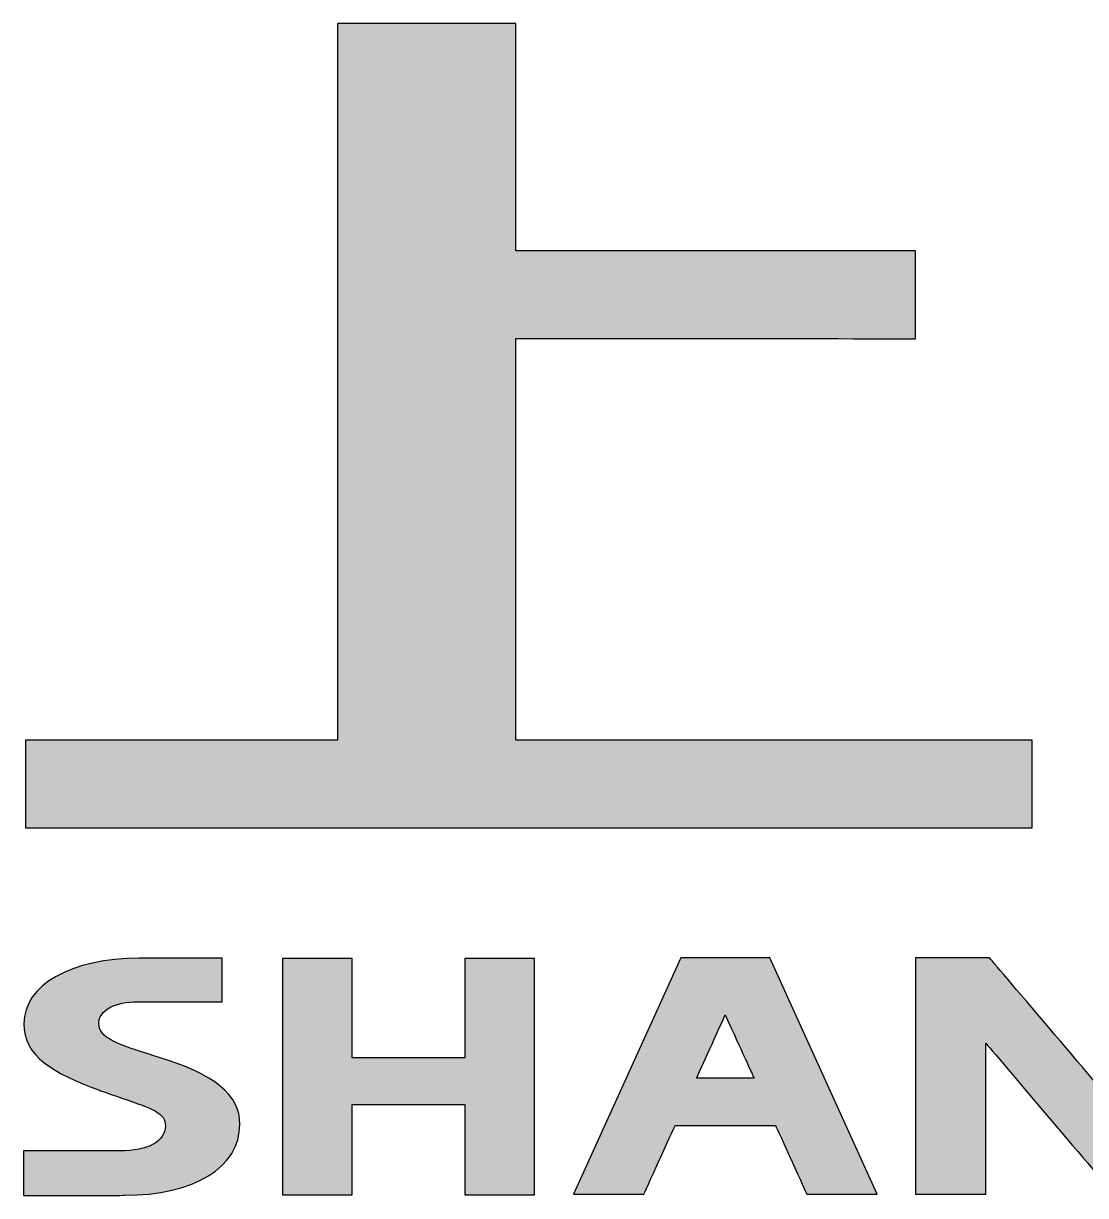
# Model space of a CAD drawing. Header units: millimetres. Extents: x 189 to 1029, y 82 to 676.
# Drawn here: x 951.45 to 959.65, y 119.89 to 128.93 of the extents above; entities that cross this region are included whole.
import ezdxf
from ezdxf.enums import TextEntityAlignment as Align

# ---------------------------------------------------------------- set-up
doc = ezdxf.new("R2010")
doc.units = ezdxf.units.MM
doc.header["$LTSCALE"] = 2
doc.layers.add('1粗实线', color=7, linetype='Continuous', lineweight=35)
doc.layers.add('5标注层', color=3, linetype='Continuous', lineweight=18)
doc.layers.add('6文本', color=2, linetype='Continuous')
doc.layers.add('图框层', color=7, linetype='Continuous')
doc.styles.add('文字', font='isocp.shx', dxfattribs={"bigfont": 'gbcbig.shx'})

# ---------------------------------------------------------------- blocks, each defined once
blk = doc.blocks.new('LOGO')
at = {"layer": '6文本'}
h = blk.add_hatch(color=2, dxfattribs=at)
h.dxf.hatch_style = 1
edge = h.paths.add_edge_path()
edge.add_spline(control_points=[(-31.7205, 17.7038), (-31.7205, 17.7038), (-31.7205, 17.7038), (-31.7212, 18.5803), (-31.7212, 18.5803)], knot_values=[0.333333, 0.333333, 0.333333, 0.333333, 0.333333, 0.416667, 0.416667, 0.416667, 0.416667], degree=3, periodic=0)
edge.add_spline(control_points=[(-31.7212, 18.5803), (-31.7212, 18.5803), (-31.7212, 18.5803), (-32.4082, 18.5803), (-32.4082, 18.5803)], knot_values=[0.416667, 0.416667, 0.416667, 0.416667, 0.416667, 0.5, 0.5, 0.5, 0.5], degree=3, periodic=0)
edge.add_spline(control_points=[(-32.4082, 18.5803), (-32.4082, 18.5803), (-32.4082, 18.5803), (-32.4091, 15.8164), (-32.4091, 15.8164)], knot_values=[0.5, 0.5, 0.5, 0.5, 0.5, 0.583333, 0.583333, 0.583333, 0.583333], degree=3, periodic=0)
edge.add_spline(control_points=[(-32.4091, 15.8164), (-32.4091, 15.8164), (-32.4091, 15.8164), (-33.6124, 15.8164), (-33.6124, 15.8164)], knot_values=[0.583333, 0.583333, 0.583333, 0.583333, 0.583333, 0.666667, 0.666667, 0.666667, 0.666667], degree=3, periodic=0)
edge.add_spline(control_points=[(-33.6124, 15.8164), (-33.6124, 15.8164), (-33.6124, 15.8164), (-33.6124, 15.478), (-33.6124, 15.478)], knot_values=[0.666667, 0.666667, 0.666667, 0.666667, 0.666667, 0.75, 0.75, 0.75, 0.75], degree=3, periodic=0)
edge.add_spline(control_points=[(-33.6124, 15.478), (-33.6124, 15.478), (-33.6124, 15.478), (-29.7292, 15.478), (-29.7292, 15.478)], knot_values=[0.75, 0.75, 0.75, 0.75, 0.75, 0.833333, 0.833333, 0.833333, 0.833333], degree=3, periodic=0)
edge.add_spline(control_points=[(-29.7292, 15.478), (-29.7292, 15.478), (-29.7292, 15.478), (-29.7292, 15.8164), (-29.7292, 15.8164)], knot_values=[0.833333, 0.833333, 0.833333, 0.833333, 0.833333, 0.916667, 0.916667, 0.916667, 0.916667], degree=3, periodic=0)
edge.add_spline(control_points=[(-29.7292, 15.8164), (-29.7292, 15.8164), (-29.7292, 15.8164), (-31.7205, 15.8164), (-31.7205, 15.8164)], knot_values=[0.916667, 0.916667, 0.916667, 0.916667, 0.916667, 1, 1, 1, 1], degree=3, periodic=0)
edge.add_spline(control_points=[(-31.7205, 15.8164), (-31.7205, 15.8164), (-31.7205, 17.3658), (-31.7205, 17.3658)], knot_values=[0, 0, 0, 0, 0.083333, 0.083333, 0.083333, 0.083333], degree=3, periodic=0)
edge.add_spline(control_points=[(-31.7205, 17.3658), (-31.7205, 17.3658), (-31.7205, 17.3658), (-30.179, 17.3646), (-30.179, 17.3646)], knot_values=[0.083333, 0.083333, 0.083333, 0.083333, 0.083333, 0.166667, 0.166667, 0.166667, 0.166667], degree=3, periodic=0)
edge.add_spline(control_points=[(-30.179, 17.3646), (-30.179, 17.3646), (-30.179, 17.3646), (-30.179, 17.7038), (-30.179, 17.7038)], knot_values=[0.166667, 0.166667, 0.166667, 0.166667, 0.166667, 0.25, 0.25, 0.25, 0.25], degree=3, periodic=0)
edge.add_spline(control_points=[(-30.179, 17.7038), (-30.179, 17.7038), (-30.179, 17.7038), (-31.7205, 17.7038), (-31.7205, 17.7038)], knot_values=[0.25, 0.25, 0.25, 0.25, 0.25, 0.333333, 0.333333, 0.333333, 0.333333], degree=3, periodic=0)
h = blk.add_hatch(color=2, dxfattribs=at)
h.dxf.hatch_style = 1
edge = h.paths.add_edge_path()
edge.add_spline(control_points=[(-33.3291, 14.7255), (-33.3291, 14.7255), (-33.3291, 14.7749), (-33.2676, 14.8081), (-33.1769, 14.8081)], knot_values=[0.117647, 0.117647, 0.117647, 0.117647, 0.117647, 0.176471, 0.176471, 0.176471, 0.176471], degree=3, periodic=0)
edge.add_spline(control_points=[(-33.1769, 14.8081), (-33.1769, 14.8081), (-33.1769, 14.8081), (-32.8536, 14.8081), (-32.8536, 14.8081)], knot_values=[0.176471, 0.176471, 0.176471, 0.176471, 0.176471, 0.235294, 0.235294, 0.235294, 0.235294], degree=3, periodic=0)
edge.add_spline(control_points=[(-32.8536, 14.8081), (-32.8536, 14.8081), (-32.8536, 14.8081), (-32.8536, 14.9758), (-32.8536, 14.9758)], knot_values=[0.235294, 0.235294, 0.235294, 0.235294, 0.235294, 0.294118, 0.294118, 0.294118, 0.294118], degree=3, periodic=0)
edge.add_spline(control_points=[(-32.8536, 14.9758), (-32.8536, 14.9758), (-32.8536, 14.9758), (-32.8718, 14.9758), (-32.8718, 14.9758)], knot_values=[0.294118, 0.294118, 0.294118, 0.294118, 0.294118, 0.352941, 0.352941, 0.352941, 0.352941], degree=3, periodic=0)
edge.add_spline(control_points=[(-32.8718, 14.9758), (-32.8718, 14.9758), (-32.8718, 14.9758), (-33.1733, 14.9758), (-33.1733, 14.9758)], knot_values=[0.352941, 0.352941, 0.352941, 0.352941, 0.352941, 0.411765, 0.411765, 0.411765, 0.411765], degree=3, periodic=0)
edge.add_spline(control_points=[(-33.1733, 14.9758), (-33.1733, 14.9758), (-33.4351, 14.9758), (-33.6182, 14.8727), (-33.6182, 14.7234)], knot_values=[0.411765, 0.411765, 0.411765, 0.411765, 0.411765, 0.470588, 0.470588, 0.470588, 0.470588], degree=3, periodic=0)
edge.add_spline(control_points=[(-33.6182, 14.7234), (-33.6182, 14.7234), (-33.6182, 14.5983), (-33.5064, 14.5323), (-33.3261, 14.4665)], knot_values=[0.470588, 0.470588, 0.470588, 0.470588, 0.470588, 0.529412, 0.529412, 0.529412, 0.529412], degree=3, periodic=0)
edge.add_spline(control_points=[(-33.3261, 14.4665), (-33.3261, 14.4665), (-33.3261, 14.4665), (-33.2364, 14.4351), (-33.2364, 14.4351)], knot_values=[0.529412, 0.529412, 0.529412, 0.529412, 0.529412, 0.588235, 0.588235, 0.588235, 0.588235], degree=3, periodic=0)
edge.add_spline(control_points=[(-33.2364, 14.4351), (-33.2364, 14.4351), (-33.12, 14.396), (-33.0721, 14.3784), (-33.0721, 14.3296), (-33.0721, 14.3296), (-33.0721, 14.2695), (-33.1386, 14.2331), (-33.2495, 14.2331)], knot_values=[0.588235, 0.588235, 0.588235, 0.588235, 0.588235, 0.647059, 0.647059, 0.647059, 0.647059, 0.705882, 0.705882, 0.705882, 0.705882], degree=3, periodic=0)
edge.add_spline(control_points=[(-33.2495, 14.2331), (-33.2495, 14.2331), (-33.2495, 14.2331), (-33.6198, 14.2331), (-33.6198, 14.2331)], knot_values=[0.705882, 0.705882, 0.705882, 0.705882, 0.705882, 0.764706, 0.764706, 0.764706, 0.764706], degree=3, periodic=0)
edge.add_spline(control_points=[(-33.6198, 14.2331), (-33.6198, 14.2331), (-33.6198, 14.2331), (-33.6198, 14.0607), (-33.6198, 14.0607)], knot_values=[0.764706, 0.764706, 0.764706, 0.764706, 0.764706, 0.823529, 0.823529, 0.823529, 0.823529], degree=3, periodic=0)
edge.add_spline(control_points=[(-33.6198, 14.0607), (-33.6198, 14.0607), (-33.6198, 14.0607), (-33.2314, 14.0616), (-33.2314, 14.0616)], knot_values=[0.823529, 0.823529, 0.823529, 0.823529, 0.823529, 0.882353, 0.882353, 0.882353, 0.882353], degree=3, periodic=0)
edge.add_spline(control_points=[(-33.2314, 14.0616), (-33.2314, 14.0616), (-32.96, 14.0616), (-32.7851, 14.1698), (-32.7851, 14.3354), (-32.7851, 14.3354), (-32.7851, 14.4496), (-32.8805, 14.5278), (-33.1044, 14.5962)], knot_values=[0.882353, 0.882353, 0.882353, 0.882353, 0.882353, 0.941176, 0.941176, 0.941176, 0.941176, 1, 1, 1, 1], degree=3, periodic=0)
edge.add_spline(control_points=[(-33.1044, 14.5962), (-33.1044, 14.5962), (-33.1126, 14.5988), (-33.1126, 14.5988)], knot_values=[0, 0, 0, 0, 0.058824, 0.058824, 0.058824, 0.058824], degree=3, periodic=0)
edge.add_spline(control_points=[(-33.1126, 14.5988), (-33.1126, 14.5988), (-33.2594, 14.6438), (-33.3291, 14.6679), (-33.3291, 14.7255)], knot_values=[0.058824, 0.058824, 0.058824, 0.058824, 0.058824, 0.117647, 0.117647, 0.117647, 0.117647], degree=3, periodic=0)
h = blk.add_hatch(color=2, dxfattribs=at)
h.dxf.hatch_style = 1
edge = h.paths.add_edge_path()
edge.add_spline(control_points=[(-32.3521, 14.5923), (-32.3521, 14.5923), (-32.3521, 14.6185), (-32.3521, 14.9751), (-32.3521, 14.9751)], knot_values=[0.230769, 0.230769, 0.230769, 0.230769, 0.230769, 0.307692, 0.307692, 0.307692, 0.307692], degree=3, periodic=0)
edge.add_spline(control_points=[(-32.3521, 14.9751), (-32.3521, 14.9751), (-32.3521, 14.9751), (-32.621, 14.9751), (-32.621, 14.9751)], knot_values=[0.307692, 0.307692, 0.307692, 0.307692, 0.307692, 0.384615, 0.384615, 0.384615, 0.384615], degree=3, periodic=0)
edge.add_spline(control_points=[(-32.621, 14.9751), (-32.621, 14.9751), (-32.621, 14.9751), (-32.621, 14.0634), (-32.621, 14.0634)], knot_values=[0.384615, 0.384615, 0.384615, 0.384615, 0.384615, 0.461538, 0.461538, 0.461538, 0.461538], degree=3, periodic=0)
edge.add_spline(control_points=[(-32.621, 14.0634), (-32.621, 14.0634), (-32.621, 14.0634), (-32.3521, 14.0634), (-32.3521, 14.0634)], knot_values=[0.461538, 0.461538, 0.461538, 0.461538, 0.461538, 0.538462, 0.538462, 0.538462, 0.538462], degree=3, periodic=0)
edge.add_spline(control_points=[(-32.3521, 14.0634), (-32.3521, 14.0634), (-32.3521, 14.0634), (-32.3521, 14.3863), (-32.3521, 14.4117)], knot_values=[0.538462, 0.538462, 0.538462, 0.538462, 0.538462, 0.615385, 0.615385, 0.615385, 0.615385], degree=3, periodic=0)
edge.add_spline(control_points=[(-32.3521, 14.4117), (-32.3521, 14.4117), (-32.3196, 14.4117), (-31.9505, 14.4117), (-31.9176, 14.4117)], knot_values=[0.615385, 0.615385, 0.615385, 0.615385, 0.615385, 0.692308, 0.692308, 0.692308, 0.692308], degree=3, periodic=0)
edge.add_spline(control_points=[(-31.9176, 14.4117), (-31.9176, 14.4117), (-31.9176, 14.3863), (-31.9176, 14.0634), (-31.9176, 14.0634)], knot_values=[0.692308, 0.692308, 0.692308, 0.692308, 0.692308, 0.769231, 0.769231, 0.769231, 0.769231], degree=3, periodic=0)
edge.add_spline(control_points=[(-31.9176, 14.0634), (-31.9176, 14.0634), (-31.9176, 14.0634), (-31.649, 14.0634), (-31.649, 14.0634)], knot_values=[0.769231, 0.769231, 0.769231, 0.769231, 0.769231, 0.846154, 0.846154, 0.846154, 0.846154], degree=3, periodic=0)
edge.add_spline(control_points=[(-31.649, 14.0634), (-31.649, 14.0634), (-31.649, 14.0634), (-31.649, 14.9751), (-31.649, 14.9751)], knot_values=[0.846154, 0.846154, 0.846154, 0.846154, 0.846154, 0.923077, 0.923077, 0.923077, 0.923077], degree=3, periodic=0)
edge.add_spline(control_points=[(-31.649, 14.9751), (-31.649, 14.9751), (-31.649, 14.9751), (-31.6676, 14.9751), (-31.6676, 14.9751)], knot_values=[0.923077, 0.923077, 0.923077, 0.923077, 0.923077, 0.999998, 0.999998, 0.999998, 0.999998], degree=3, periodic=0)
edge.add_spline(control_points=[(-31.6676, 14.9751), (-31.6676, 14.9751), (-31.9176, 14.9751), (-31.9176, 14.9751)], knot_values=[0, 0, 0, 0, 0.076923, 0.076923, 0.076923, 0.076923], degree=3, periodic=0)
edge.add_spline(control_points=[(-31.9176, 14.9751), (-31.9176, 14.9751), (-31.9176, 14.9751), (-31.9176, 14.6185), (-31.9176, 14.5923)], knot_values=[0.076923, 0.076923, 0.076923, 0.076923, 0.076923, 0.153846, 0.153846, 0.153846, 0.153846], degree=3, periodic=0)
edge.add_spline(control_points=[(-31.9176, 14.5923), (-31.9176, 14.5923), (-31.9505, 14.5923), (-32.3196, 14.5923), (-32.3521, 14.5923)], knot_values=[0.153846, 0.153846, 0.153846, 0.153846, 0.153846, 0.230769, 0.230769, 0.230769, 0.230769], degree=3, periodic=0)
h = blk.add_hatch(color=2, dxfattribs=at)
h.dxf.hatch_style = 1
edge = h.paths.add_edge_path()
edge.add_spline(control_points=[(-31.4978, 14.0655), (-31.4978, 14.0655), (-31.4978, 14.0655), (-31.2272, 14.0655), (-31.2272, 14.0655)], knot_values=[0.333333, 0.333333, 0.333333, 0.333333, 0.333333, 0.444444, 0.444444, 0.444444, 0.444444], degree=3, periodic=0)
edge.add_spline(control_points=[(-31.2272, 14.0655), (-31.2272, 14.0655), (-31.2272, 14.0655), (-31.115, 14.3125), (-31.1063, 14.3308)], knot_values=[0.444444, 0.444444, 0.444444, 0.444444, 0.444444, 0.555556, 0.555556, 0.555556, 0.555556], degree=3, periodic=0)
edge.add_spline(control_points=[(-31.1063, 14.3308), (-31.1063, 14.3308), (-31.0829, 14.3308), (-30.7422, 14.3308), (-30.7192, 14.3308)], knot_values=[0.555556, 0.555556, 0.555556, 0.555556, 0.555556, 0.666667, 0.666667, 0.666667, 0.666667], degree=3, periodic=0)
edge.add_spline(control_points=[(-30.7192, 14.3308), (-30.7192, 14.3308), (-30.7106, 14.3125), (-30.5983, 14.0655), (-30.5983, 14.0655)], knot_values=[0.666667, 0.666667, 0.666667, 0.666667, 0.666667, 0.777778, 0.777778, 0.777778, 0.777778], degree=3, periodic=0)
edge.add_spline(control_points=[(-30.5983, 14.0655), (-30.5983, 14.0655), (-30.5983, 14.0655), (-30.3278, 14.0655), (-30.3278, 14.0655)], knot_values=[0.777778, 0.777778, 0.777778, 0.777778, 0.777778, 0.888889, 0.888889, 0.888889, 0.888889], degree=3, periodic=0)
edge.add_spline(control_points=[(-30.3278, 14.0655), (-30.3278, 14.0655), (-30.3278, 14.0655), (-30.7415, 14.977), (-30.7415, 14.977)], knot_values=[0.888889, 0.888889, 0.888889, 0.888889, 0.888889, 1, 1, 1, 1], degree=3, periodic=0)
edge.add_spline(control_points=[(-30.7415, 14.977), (-30.7415, 14.977), (-30.755, 14.977), (-30.755, 14.977)], knot_values=[0, 0, 0, 0, 0.111111, 0.111111, 0.111111, 0.111111], degree=3, periodic=0)
edge.add_spline(control_points=[(-30.755, 14.977), (-30.755, 14.977), (-30.755, 14.977), (-31.0846, 14.977), (-31.0846, 14.977)], knot_values=[0.111111, 0.111111, 0.111111, 0.111111, 0.111111, 0.222222, 0.222222, 0.222222, 0.222222], degree=3, periodic=0)
edge.add_spline(control_points=[(-31.0846, 14.977), (-31.0846, 14.977), (-31.0846, 14.977), (-31.4978, 14.0655), (-31.4978, 14.0655)], knot_values=[0.222222, 0.222222, 0.222222, 0.222222, 0.222222, 0.333333, 0.333333, 0.333333, 0.333333], degree=3, periodic=0)
edge = h.paths.add_edge_path(flags=16)
edge.add_spline(control_points=[(-31.0235, 14.5135), (-30.9856, 14.5135), (-30.8396, 14.5135), (-30.8016, 14.5135), (-30.8016, 14.5135)], knot_values=[0.25, 0.25, 0.25, 0.25, 0.5, 0.5, 0.5, 0.5, 0.5], degree=3, periodic=0)
edge.add_spline(control_points=[(-30.8016, 14.5135), (-30.8157, 14.5422), (-30.8887, 14.7032), (-30.913, 14.7572), (-30.913, 14.7572)], knot_values=[0.75, 0.75, 0.75, 0.75, 1, 1, 1, 1, 1], degree=3, periodic=0)
edge.add_spline(control_points=[(-30.913, 14.7572), (-30.9377, 14.7032), (-31.0103, 14.5422), (-31.0235, 14.5135), (-31.0235, 14.5135)], knot_values=[0.5, 0.5, 0.5, 0.5, 0.75, 0.75, 0.75, 0.75, 0.75], degree=3, periodic=0)
h = blk.add_hatch(color=2, dxfattribs=at)
h.dxf.hatch_style = 1
edge = h.paths.add_edge_path()
edge.add_spline(control_points=[(-30.179, 14.977), (-30.179, 14.977), (-30.179, 14.977), (-30.179, 14.0661), (-30.179, 14.0661)], knot_values=[0.363636, 0.363636, 0.363636, 0.363636, 0.363636, 0.454545, 0.454545, 0.454545, 0.454545], degree=3, periodic=0)
edge.add_spline(control_points=[(-30.179, 14.0661), (-30.179, 14.0661), (-30.179, 14.0661), (-29.9076, 14.0661), (-29.9076, 14.0661)], knot_values=[0.454545, 0.454545, 0.454545, 0.454545, 0.454545, 0.545455, 0.545455, 0.545455, 0.545455], degree=3, periodic=0)
edge.add_spline(control_points=[(-29.9076, 14.0661), (-29.9076, 14.0661), (-29.9076, 14.0661), (-29.9076, 14.5669), (-29.9076, 14.6477)], knot_values=[0.545455, 0.545455, 0.545455, 0.545455, 0.545455, 0.636364, 0.636364, 0.636364, 0.636364], degree=3, periodic=0)
edge.add_spline(control_points=[(-29.9076, 14.6477), (-29.9076, 14.6477), (-29.8491, 14.5786), (-29.4116, 14.0634), (-29.4116, 14.0634)], knot_values=[0.636364, 0.636364, 0.636364, 0.636364, 0.636364, 0.727273, 0.727273, 0.727273, 0.727273], degree=3, periodic=0)
edge.add_spline(control_points=[(-29.4116, 14.0634), (-29.4116, 14.0634), (-29.4116, 14.0634), (-29.1208, 14.0634), (-29.1208, 14.0634)], knot_values=[0.727273, 0.727273, 0.727273, 0.727273, 0.727273, 0.818182, 0.818182, 0.818182, 0.818182], degree=3, periodic=0)
edge.add_spline(control_points=[(-29.1208, 14.0634), (-29.1208, 14.0634), (-29.1208, 14.0634), (-29.1208, 14.977), (-29.1208, 14.977)], knot_values=[0.818182, 0.818182, 0.818182, 0.818182, 0.818182, 0.909091, 0.909091, 0.909091, 0.909091], degree=3, periodic=0)
edge.add_spline(control_points=[(-29.1208, 14.977), (-29.1208, 14.977), (-29.1208, 14.977), (-29.1399, 14.977), (-29.1399, 14.977)], knot_values=[0.909091, 0.909091, 0.909091, 0.909091, 0.909091, 0.999998, 0.999998, 0.999998, 0.999998], degree=3, periodic=0)
edge.add_spline(control_points=[(-29.1399, 14.977), (-29.1399, 14.977), (-29.3922, 14.977), (-29.3922, 14.977)], knot_values=[0, 0, 0, 0, 0.090909, 0.090909, 0.090909, 0.090909], degree=3, periodic=0)
edge.add_spline(control_points=[(-29.3922, 14.977), (-29.3922, 14.977), (-29.3922, 14.977), (-29.3922, 14.4684), (-29.3922, 14.3875)], knot_values=[0.090909, 0.090909, 0.090909, 0.090909, 0.090909, 0.181818, 0.181818, 0.181818, 0.181818], degree=3, periodic=0)
edge.add_spline(control_points=[(-29.3922, 14.3875), (-29.3922, 14.3875), (-29.4507, 14.4566), (-29.8937, 14.977), (-29.8937, 14.977)], knot_values=[0.181818, 0.181818, 0.181818, 0.181818, 0.181818, 0.272727, 0.272727, 0.272727, 0.272727], degree=3, periodic=0)
edge.add_spline(control_points=[(-29.8937, 14.977), (-29.8937, 14.977), (-29.8937, 14.977), (-30.179, 14.977), (-30.179, 14.977)], knot_values=[0.272727, 0.272727, 0.272727, 0.272727, 0.272727, 0.363636, 0.363636, 0.363636, 0.363636], degree=3, periodic=0)
at = {"layer": '6文本', "color": 250}
for points, knots in [([(-32.4082, 18.5803), (-32.4082, 18.5803), (-32.4082, 18.5803), (-32.4091, 15.8164), (-32.4091, 15.8164)], [0.5, 0.5, 0.5, 0.5, 0.50000001, 0.58333333, 0.58333333, 0.58333333, 0.58333333]), ([(-31.7212, 18.5803), (-31.7212, 18.5803), (-31.7212, 18.5803), (-32.4082, 18.5803), (-32.4082, 18.5803)], [0.41666667, 0.41666667, 0.41666667, 0.41666667, 0.41666668, 0.5, 0.5, 0.5, 0.5]), ([(-31.7205, 17.7038), (-31.7205, 17.7038), (-31.7205, 17.7038), (-31.7212, 18.5803), (-31.7212, 18.5803)], [0.33333333, 0.33333333, 0.33333333, 0.33333333, 0.33333334, 0.41666667, 0.41666667, 0.41666667, 0.41666667]), ([(-30.179, 17.7038), (-30.179, 17.7038), (-30.179, 17.7038), (-31.7205, 17.7038), (-31.7205, 17.7038)], [0.25, 0.25, 0.25, 0.25, 0.25000001, 0.33333333, 0.33333333, 0.33333333, 0.33333333]), ([(-30.179, 17.3646), (-30.179, 17.3646), (-30.179, 17.3646), (-30.179, 17.7038), (-30.179, 17.7038)], [0.16666667, 0.16666667, 0.16666667, 0.16666667, 0.16666668, 0.25, 0.25, 0.25, 0.25]), ([(-31.7205, 17.3658), (-31.7205, 17.3658), (-31.7205, 17.3658), (-30.179, 17.3646), (-30.179, 17.3646)], [0.08333333, 0.08333333, 0.08333333, 0.08333333, 0.08333334, 0.16666667, 0.16666667, 0.16666667, 0.16666667]), ([(-32.4091, 15.8164), (-32.4091, 15.8164), (-32.4091, 15.8164), (-33.6124, 15.8164), (-33.6124, 15.8164)], [0.58333333, 0.58333333, 0.58333333, 0.58333333, 0.58333334, 0.66666667, 0.66666667, 0.66666667, 0.66666667]), ([(-33.6124, 15.8164), (-33.6124, 15.8164), (-33.6124, 15.8164), (-33.6124, 15.478), (-33.6124, 15.478)], [0.66666667, 0.66666667, 0.66666667, 0.66666667, 0.66666668, 0.75, 0.75, 0.75, 0.75]), ([(-29.7292, 15.8164), (-29.7292, 15.8164), (-29.7292, 15.8164), (-31.7205, 15.8164), (-31.7205, 15.8164)], [0.91666667, 0.91666667, 0.91666667, 0.91666667, 0.91666668, 1, 1, 1, 1]), ([(-29.7292, 15.478), (-29.7292, 15.478), (-29.7292, 15.478), (-29.7292, 15.8164), (-29.7292, 15.8164)], [0.83333333, 0.83333333, 0.83333333, 0.83333333, 0.83333334, 0.91666667, 0.91666667, 0.91666667, 0.91666667]), ([(-33.6124, 15.478), (-33.6124, 15.478), (-33.6124, 15.478), (-29.7292, 15.478), (-29.7292, 15.478)], [0.75, 0.75, 0.75, 0.75, 0.75000001, 0.83333333, 0.83333333, 0.83333333, 0.83333333]), ([(-33.1733, 14.9758), (-33.1733, 14.9758), (-33.4351, 14.9758), (-33.6182, 14.8727), (-33.6182, 14.7234)], [0.41176471, 0.41176471, 0.41176471, 0.41176471, 0.41176472, 0.47058824, 0.47058824, 0.47058824, 0.47058824]), ([(-32.8718, 14.9758), (-32.8718, 14.9758), (-32.8718, 14.9758), (-33.1733, 14.9758), (-33.1733, 14.9758)], [0.35294118, 0.35294118, 0.35294118, 0.35294118, 0.35294119, 0.41176471, 0.41176471, 0.41176471, 0.41176471]), ([(-32.8536, 14.9758), (-32.8536, 14.9758), (-32.8536, 14.9758), (-32.8718, 14.9758), (-32.8718, 14.9758)], [0.29411765, 0.29411765, 0.29411765, 0.29411765, 0.29411766, 0.35294118, 0.35294118, 0.35294118, 0.35294118]), ([(-32.8536, 14.8081), (-32.8536, 14.8081), (-32.8536, 14.8081), (-32.8536, 14.9758), (-32.8536, 14.9758)], [0.23529412, 0.23529412, 0.23529412, 0.23529412, 0.23529413, 0.29411765, 0.29411765, 0.29411765, 0.29411765]), ([(-32.3521, 14.9751), (-32.3521, 14.9751), (-32.3521, 14.9751), (-32.621, 14.9751), (-32.621, 14.9751)], [0.30769231, 0.30769231, 0.30769231, 0.30769231, 0.30769232, 0.38461538, 0.38461538, 0.38461538, 0.38461538]), ([(-32.621, 14.9751), (-32.621, 14.9751), (-32.621, 14.9751), (-32.621, 14.0634), (-32.621, 14.0634)], [0.38461538, 0.38461538, 0.38461538, 0.38461538, 0.38461539, 0.46153846, 0.46153846, 0.46153846, 0.46153846]), ([(-32.3521, 14.5923), (-32.3521, 14.5923), (-32.3521, 14.6185), (-32.3521, 14.9751), (-32.3521, 14.9751)], [0.23076923, 0.23076923, 0.23076923, 0.23076923, 0.23076924, 0.30769231, 0.30769231, 0.30769231, 0.30769231]), ([(-31.9176, 14.9751), (-31.9176, 14.9751), (-31.9176, 14.9751), (-31.9176, 14.6185), (-31.9176, 14.5923)], [0.07692308, 0.07692308, 0.07692308, 0.07692308, 0.07692309, 0.15384615, 0.15384615, 0.15384615, 0.15384615]), ([(-31.649, 14.9751), (-31.649, 14.9751), (-31.649, 14.9751), (-31.6676, 14.9751), (-31.6676, 14.9751)], [0.92307692, 0.92307692, 0.92307692, 0.92307692, 0.92307693, 1, 1, 1, 1]), ([(-31.649, 14.0634), (-31.649, 14.0634), (-31.649, 14.0634), (-31.649, 14.9751), (-31.649, 14.9751)], [0.84615385, 0.84615385, 0.84615385, 0.84615385, 0.84615386, 0.92307692, 0.92307692, 0.92307692, 0.92307692]), ([(-31.0846, 14.977), (-31.0846, 14.977), (-31.0846, 14.977), (-31.4978, 14.0655), (-31.4978, 14.0655)], [0.2222222, 0.2222222, 0.2222222, 0.2222222, 0.2222222, 0.3333333, 0.3333333, 0.3333333, 0.3333333]), ([(-30.755, 14.977), (-30.755, 14.977), (-30.755, 14.977), (-31.0846, 14.977), (-31.0846, 14.977)], [0.1111111, 0.1111111, 0.1111111, 0.1111111, 0.1111111, 0.2222222, 0.2222222, 0.2222222, 0.2222222]), ([(-30.3278, 14.0655), (-30.3278, 14.0655), (-30.3278, 14.0655), (-30.7415, 14.977), (-30.7415, 14.977)], [0.8888889, 0.8888889, 0.8888889, 0.8888889, 0.8888889, 1, 1, 1, 1]), ([(-29.8937, 14.977), (-29.8937, 14.977), (-29.8937, 14.977), (-30.179, 14.977), (-30.179, 14.977)], [0.27272727, 0.27272727, 0.27272727, 0.27272727, 0.27272728, 0.36363636, 0.36363636, 0.36363636, 0.36363636]), ([(-30.179, 14.977), (-30.179, 14.977), (-30.179, 14.977), (-30.179, 14.0661), (-30.179, 14.0661)], [0.36363636, 0.36363636, 0.36363636, 0.36363636, 0.36363637, 0.45454545, 0.45454545, 0.45454545, 0.45454545]), ([(-29.3922, 14.3875), (-29.3922, 14.3875), (-29.4507, 14.4566), (-29.8937, 14.977), (-29.8937, 14.977)], [0.18181818, 0.18181818, 0.18181818, 0.18181818, 0.18181819, 0.27272727, 0.27272727, 0.27272727, 0.27272727]), ([(-33.3291, 14.7255), (-33.3291, 14.7255), (-33.3291, 14.7749), (-33.2676, 14.8081), (-33.1769, 14.8081)], [0.11764706, 0.11764706, 0.11764706, 0.11764706, 0.11764707, 0.17647059, 0.17647059, 0.17647059, 0.17647059]), ([(-33.1769, 14.8081), (-33.1769, 14.8081), (-33.1769, 14.8081), (-32.8536, 14.8081), (-32.8536, 14.8081)], [0.17647059, 0.17647059, 0.17647059, 0.17647059, 0.1764706, 0.23529412, 0.23529412, 0.23529412, 0.23529412]), ([(-31.0235, 14.5135), (-31.0235, 14.5135), (-31.0103, 14.5422), (-30.9377, 14.7032), (-30.913, 14.7572)], [0.5, 0.5, 0.5, 0.5, 0.5, 0.75, 0.75, 0.75, 0.75]), ([(-30.913, 14.7572), (-30.913, 14.7572), (-30.8887, 14.7032), (-30.8157, 14.5422), (-30.8016, 14.5135)], [0.75, 0.75, 0.75, 0.75, 0.75, 1, 1, 1, 1]), ([(-33.6182, 14.7234), (-33.6182, 14.7234), (-33.6182, 14.5983), (-33.5064, 14.5323), (-33.3261, 14.4665)], [0.47058824, 0.47058824, 0.47058824, 0.47058824, 0.47058825, 0.52941176, 0.52941176, 0.52941176, 0.52941176]), ([(-33.1126, 14.5988), (-33.1126, 14.5988), (-33.2594, 14.6438), (-33.3291, 14.6679), (-33.3291, 14.7255)], [0.05882353, 0.05882353, 0.05882353, 0.05882353, 0.05882354, 0.11764706, 0.11764706, 0.11764706, 0.11764706]), ([(-29.9076, 14.0661), (-29.9076, 14.0661), (-29.9076, 14.0661), (-29.9076, 14.5669), (-29.9076, 14.6477)], [0.54545455, 0.54545455, 0.54545455, 0.54545455, 0.54545456, 0.63636364, 0.63636364, 0.63636364, 0.63636364]), ([(-29.9076, 14.6477), (-29.9076, 14.6477), (-29.8491, 14.5786), (-29.4116, 14.0634), (-29.4116, 14.0634)], [0.63636364, 0.63636364, 0.63636364, 0.63636364, 0.63636365, 0.72727273, 0.72727273, 0.72727273, 0.72727273]), ([(-33.2314, 14.0616), (-33.2314, 14.0616), (-32.96, 14.0616), (-32.7851, 14.1698), (-32.7851, 14.3354), (-32.7851, 14.3354), (-32.7851, 14.4496), (-32.8805, 14.5278), (-33.1044, 14.5962)], [0.8823529, 0.8823529, 0.8823529, 0.8823529, 0.882353, 0.9411765, 0.9411765, 0.9411765, 0.9411765, 1, 1, 1, 1]), ([(-31.9176, 14.5923), (-31.9176, 14.5923), (-31.9505, 14.5923), (-32.3196, 14.5923), (-32.3521, 14.5923)], [0.15384615, 0.15384615, 0.15384615, 0.15384615, 0.15384616, 0.23076923, 0.23076923, 0.23076923, 0.23076923]), ([(-30.8016, 14.5135), (-30.8016, 14.5135), (-30.8396, 14.5135), (-30.9856, 14.5135), (-31.0235, 14.5135)], [0.25, 0.25, 0.25, 0.25, 0.25, 0.5, 0.5, 0.5, 0.5]), ([(-33.3261, 14.4665), (-33.3261, 14.4665), (-33.3261, 14.4665), (-33.2364, 14.4351), (-33.2364, 14.4351)], [0.52941176, 0.52941176, 0.52941176, 0.52941176, 0.52941177, 0.58823529, 0.58823529, 0.58823529, 0.58823529]), ([(-33.2364, 14.4351), (-33.2364, 14.4351), (-33.12, 14.396), (-33.0721, 14.3784), (-33.0721, 14.3296), (-33.0721, 14.3296), (-33.0721, 14.2695), (-33.1386, 14.2331), (-33.2495, 14.2331)], [0.5882353, 0.5882353, 0.5882353, 0.5882353, 0.5882353, 0.6470588, 0.6470588, 0.6470588, 0.6470588, 0.7058824, 0.7058824, 0.7058824, 0.7058824]), ([(-32.3521, 14.0634), (-32.3521, 14.0634), (-32.3521, 14.0634), (-32.3521, 14.3863), (-32.3521, 14.4117)], [0.53846154, 0.53846154, 0.53846154, 0.53846154, 0.53846155, 0.61538462, 0.61538462, 0.61538462, 0.61538462]), ([(-32.3521, 14.4117), (-32.3521, 14.4117), (-32.3196, 14.4117), (-31.9505, 14.4117), (-31.9176, 14.4117)], [0.61538462, 0.61538462, 0.61538462, 0.61538462, 0.61538463, 0.69230769, 0.69230769, 0.69230769, 0.69230769]), ([(-31.9176, 14.4117), (-31.9176, 14.4117), (-31.9176, 14.3863), (-31.9176, 14.0634), (-31.9176, 14.0634)], [0.69230769, 0.69230769, 0.69230769, 0.69230769, 0.6923077, 0.76923077, 0.76923077, 0.76923077, 0.76923077]), ([(-31.2272, 14.0655), (-31.2272, 14.0655), (-31.2272, 14.0655), (-31.115, 14.3125), (-31.1063, 14.3308)], [0.4444444, 0.4444444, 0.4444444, 0.4444444, 0.4444445, 0.5555556, 0.5555556, 0.5555556, 0.5555556]), ([(-31.1063, 14.3308), (-31.1063, 14.3308), (-31.0829, 14.3308), (-30.7422, 14.3308), (-30.7192, 14.3308)], [0.5555556, 0.5555556, 0.5555556, 0.5555556, 0.5555556, 0.6666667, 0.6666667, 0.6666667, 0.6666667]), ([(-30.7192, 14.3308), (-30.7192, 14.3308), (-30.7106, 14.3125), (-30.5983, 14.0655), (-30.5983, 14.0655)], [0.6666667, 0.6666667, 0.6666667, 0.6666667, 0.6666667, 0.7777778, 0.7777778, 0.7777778, 0.7777778]), ([(-33.2495, 14.2331), (-33.2495, 14.2331), (-33.2495, 14.2331), (-33.6198, 14.2331), (-33.6198, 14.2331)], [0.70588235, 0.70588235, 0.70588235, 0.70588235, 0.70588236, 0.76470588, 0.76470588, 0.76470588, 0.76470588]), ([(-33.6198, 14.2331), (-33.6198, 14.2331), (-33.6198, 14.2331), (-33.6198, 14.0607), (-33.6198, 14.0607)], [0.76470588, 0.76470588, 0.76470588, 0.76470588, 0.76470589, 0.82352941, 0.82352941, 0.82352941, 0.82352941]), ([(-33.6198, 14.0607), (-33.6198, 14.0607), (-33.6198, 14.0607), (-33.2314, 14.0616), (-33.2314, 14.0616)], [0.82352941, 0.82352941, 0.82352941, 0.82352941, 0.82352942, 0.88235294, 0.88235294, 0.88235294, 0.88235294]), ([(-32.621, 14.0634), (-32.621, 14.0634), (-32.621, 14.0634), (-32.3521, 14.0634), (-32.3521, 14.0634)], [0.46153846, 0.46153846, 0.46153846, 0.46153846, 0.46153847, 0.53846154, 0.53846154, 0.53846154, 0.53846154]), ([(-31.9176, 14.0634), (-31.9176, 14.0634), (-31.9176, 14.0634), (-31.649, 14.0634), (-31.649, 14.0634)], [0.76923077, 0.76923077, 0.76923077, 0.76923077, 0.76923078, 0.84615385, 0.84615385, 0.84615385, 0.84615385]), ([(-31.4978, 14.0655), (-31.4978, 14.0655), (-31.4978, 14.0655), (-31.2272, 14.0655), (-31.2272, 14.0655)], [0.3333333, 0.3333333, 0.3333333, 0.3333333, 0.3333333, 0.4444444, 0.4444444, 0.4444444, 0.4444444]), ([(-30.5983, 14.0655), (-30.5983, 14.0655), (-30.5983, 14.0655), (-30.3278, 14.0655), (-30.3278, 14.0655)], [0.7777778, 0.7777778, 0.7777778, 0.7777778, 0.7777778, 0.8888889, 0.8888889, 0.8888889, 0.8888889]), ([(-30.179, 14.0661), (-30.179, 14.0661), (-30.179, 14.0661), (-29.9076, 14.0661), (-29.9076, 14.0661)], [0.45454545, 0.45454545, 0.45454545, 0.45454545, 0.45454546, 0.54545455, 0.54545455, 0.54545455, 0.54545455])]:
    blk.add_open_spline(points, degree=3, knots=knots, dxfattribs=at)
for points in [[(-31.7205, 15.8164), (-31.7205, 15.8164), (-31.7205, 17.3658), (-31.7205, 17.3658)], [(-31.6676, 14.9751), (-31.6676, 14.9751), (-31.9176, 14.9751), (-31.9176, 14.9751)], [(-30.7415, 14.977), (-30.7415, 14.977), (-30.755, 14.977), (-30.755, 14.977)], [(-33.1044, 14.5962), (-33.1044, 14.5962), (-33.1126, 14.5988), (-33.1126, 14.5988)]]:
    blk.add_open_spline(points, degree=3, dxfattribs=at)
blk = doc.blocks.new('ZwmFrameMain_上海电机厂有限公司')
at = {"layer": '1粗实线'}
blk.add_blockref('LOGO', (0, 0), dxfattribs=at)
at = {"layer": '5标注层', "style": '文字'}
for tag, height, width, p, p2 in [('标记', 2.5, 2.4576, (-180, 49.6751), (-172, 49.6751)), ('处数', 2.5, 2.470054, (-171.9762, 49.6751), (-164, 49.6751)), ('更改文件号', 2.5, 1.899602, (-163.8741, 49.6751), (-148.3409, 49.6751)), ('修改签名', 2.5, 2.402886, (-147.9073, 49.6751), (-132.4513, 49.6751)), ('修改日期', 2.5, 2.4576, (-132, 49.6751), (-116, 49.6751)), ('零组件图号', 5, 2.568153, (-42, 41.644), (0, 41.644)), ('零组件名称', 5, 2.551899, (-100, 41.2156), (-58, 41.2156)), ('设计工号', 2.5, 1.553239, (-161.2503, 37.4905), (-151.138, 37.4905)), ('设计姓名', 2.5, 1.81399, (-146.6893, 37.4905), (-135.0212, 37.4905)), ('设计日期', 2.5, 1.957612, (-131.0564, 37.4905), (-118.3115, 37.4905)), ('材料代码', 3.5, 4.55336, (-100, 31.717), (-58, 31.717)), ('版本', 3.5, 1.25, (-11.4307, 31.3265), (-6.837, 31.3265)), ('校对工号', 2.5, 1.553239, (-161.2503, 31.4905), (-151.138, 31.4905)), ('校对姓名', 2.5, 1.81399, (-146.6893, 31.4905), (-135.0212, 31.4905)), ('校对日期', 2.5, 1.957612, (-131.0564, 31.4905), (-118.3115, 31.4905)), ('材料名称', 3.5, 4.60332, (-100.293, 24.472), (-58, 24.472)), ('审查工号', 2.5, 1.553239, (-161.2503, 25.4905), (-151.138, 25.4905)), ('审查姓名', 2.5, 1.81399, (-146.6893, 25.4905), (-135.0212, 25.4905)), ('审查日期', 2.5, 1.957612, (-131.0564, 25.4905), (-118.3115, 25.4905)), ('标准检查工号', 2.5, 1.027275, (-161.2503, 19.4905), (-151.138, 19.4905)), ('标准检查姓名', 2.5, 1.194815, (-146.6893, 19.4905), (-135.0212, 19.4905)), ('标准检查日期', 2.5, 1.294717, (-131.0564, 19.4905), (-118.3115, 19.4905)), ('比例', 3.5, 3.121951, (-72, 13.1788), (-58, 13.1788)), ('会签工号', 2.5, 1.553239, (-161.2503, 13.4905), (-151.138, 13.4905)), ('会签姓名', 2.5, 1.81399, (-146.6893, 13.4905), (-135.0212, 13.4905)), ('会签日期', 2.5, 1.957612, (-131.0564, 13.4905), (-118.3115, 13.4905)), ('第几张', 2.5, 5.565476, (-67.3544, 8.9473), (-62.4846, 8.9473)), ('共几张', 2.5, 5.565476, (-81.3232, 8.9397), (-76.4535, 8.9397)), ('审定工号', 2.5, 1.553239, (-161.2503, 7.4905), (-151.138, 7.4905)), ('审定姓名', 2.5, 1.81399, (-146.6893, 7.4905), (-135.0212, 7.4905)), ('审定日期', 2.5, 1.957612, (-131.0564, 7.4905), (-118.3115, 7.4905))]:
    blk.add_attdef(tag, text='', height=height, dxfattribs=dict(at, width=width)).set_placement(p, p2, align=Align.FIT)
for tag, height, p, p2 in [('特征码', 3.5, (-37.4307, 28.3265), (-30.5401, 28.3265)), ('重量', 3.5, (-11.4307, 25.3265), (-6.9099, 25.3265)), ('图幅', 3.5, (-95.5808, 7.5291), (-91.1329, 7.5291)), ('备注', 2.5, (-88.7572, 1.8285), (-85.502, 1.8285))]:
    blk.add_attdef(tag, text='', height=height, dxfattribs=at).set_placement(p, p2, align=Align.FIT)

msp = doc.modelspace()

# ---------------------------------------------------------------- block references
at = {"layer": '图框层', "xscale": 2, "yscale": 2, "zscale": 2}
msp.add_blockref('ZwmFrameMain_上海电机厂有限公司', (1018.6943, 91.7689), dxfattribs=at)

doc.saveas('drawing.dxf')
